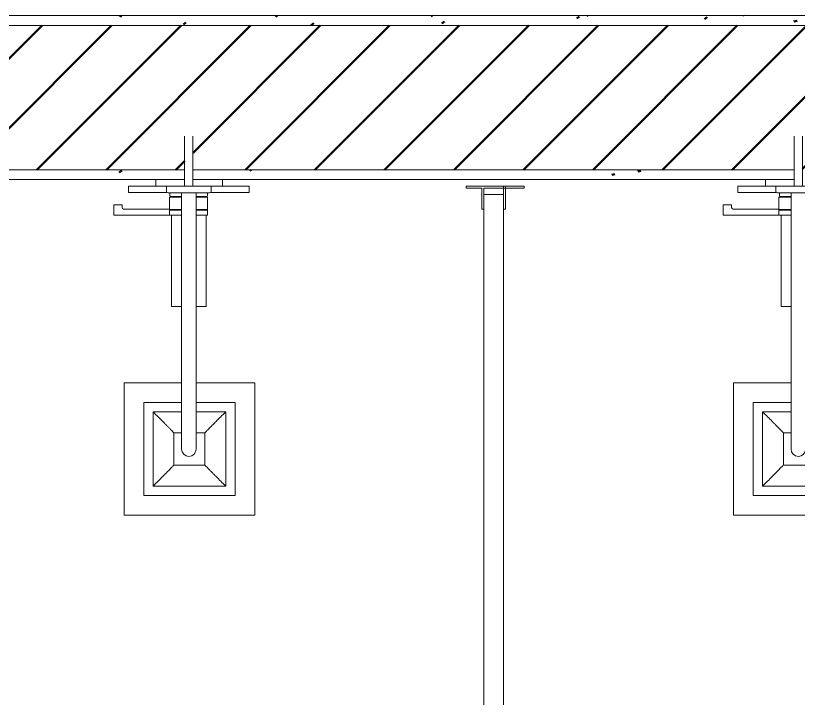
# Model space of a CAD drawing. Header units: millimetres. Extents: x -76261 to 649593, y -304265 to 60256.
# Drawn here: x 18236 to 19430, y -3121 to -2080 of the extents above; entities that cross this region are included whole.
import ezdxf

# ---------------------------------------------------------------- set-up
doc = ezdxf.new("R2010")
doc.units = ezdxf.units.MM
doc.header["$LTSCALE"] = 2000
doc.header["$MEASUREMENT"] = 0
doc.layers.get('0').update_dxf_attribs({"linetype": 'CONTINUOUS'})
for name, color, linetype, lineweight in [('A-GENM', 8, 'CONTINUOUS', 15), ('A-WALL', 8, 'CONTINUOUS', 15), ('A-WALL-PATT', 8, 'CONTINUOUS', 50), ('P-SANR-FIXT', 8, 'CONTINUOUS', 15), ('Q-SPCQ', 8, 'CONTINUOUS', 15)]:
    doc.layers.add(name, color=color, linetype=linetype, lineweight=lineweight)
pattern_1 = [(217.5, (19490, -2080.4), (4.7995, -146.824), [5.029, -110.795, 5.029, -124.511, -123.825]), (217.5, (19490, -2080.4), (4.7995, -146.824), [-245.364, 5.029, -118.796]), (187.5, (19490, -2080.4), (-134.857, -215.047), [5.029, -57.455, 5.029, -99.365, -40.005]), (187.5, (19490, -2080.4), (-134.857, -215.047), [-166.878, 5.029, -34.976]), (147.5, (19583.73, -2080.4), (-237.298, -0.4316), [5.029, -33.071, 5.029, -132.131, -179.07]), (147.5, (19583.73, -2080.4), (-237.298, -0.4316), [-175.26, 5.029, -174.041]), (137.5, (19583.73, -2080.4), (-229.067, -66.88), [5.029, -14.021, 5.029, -84.887, -102.87]), (137.5, (19583.73, -2080.4), (-229.067, -66.88), [-108.966, 5.029, -97.841])]

# ---------------------------------------------------------------- blocks, each defined once
blk = doc.blocks.new('Privacy-Screen - VACH TAM-10895393-1st  FLOOR PLAN')
at = {"layer": 'Q-SPCQ'}
for p, q in [((376.4, -679.7), (316.1, -679.7)), ((316.1, -679.7), (316.1, -682.8)), ((373.2, -679.7), (343.2, -679.7)), ((405, -679.7), (373.2, -679.7)), ((373.2, -679.7), (373.2, -682.9)), ((376.4, -714.5), (376.4, -679.7)), ((405, -682.9), (405, -679.7)), ((316.1, -682.8), (340.1, -682.8)), ((340.1, -682.8), (340.1, -714.5)), ((343.2, -692.4), (343.2, -682.9)), ((343.2, -682.9), (373.2, -682.9)), ((373.2, -692.4), (343.2, -692.4)), ((343.2, -692.4), (343.2, -1879.7)), ((373.2, -682.9), (405, -682.9)), ((373.2, -682.9), (373.2, -692.4)), ((373.2, -1879.7), (373.2, -692.4)), ((340.1, -714.5), (343.2, -714.5)), ((373.2, -714.5), (376.4, -714.5)), ((343.2, -1879.7), (373.2, -1879.7))]:
    blk.add_line(p, q, dxfattribs=at)
blk = doc.blocks.new('Shower_Fixture-Delta-T14486 - VÒI SEN-10671994-1st  FLOOR PLAN')
at = {"layer": 'A-GENM'}
for p, q in [((-69714.6, -44342), (-69714.6, -44351.6)), ((-69656.8, -44342), (-69714.6, -44342)), ((-69656.8, -44342), (-69656.8, -44349.7)), ((-69588.3, -44342), (-69656.8, -44342)), ((-69588.3, -44349.7), (-69588.3, -44342)), ((-69530.5, -44342), (-69588.3, -44342)), ((-69530.5, -44351.6), (-69530.5, -44342)), ((-69714.6, -44351.6), (-69656, -44351.6)), ((-69654.3, -44352.2), (-69633.6, -44352.2)), ((-69651.4, -44352.2), (-69651.4, -44356.1)), ((-69633.6, -44352.2), (-69611.4, -44352.2)), ((-69633.6, -44352.2), (-69633.6, -44671.9)), ((-69611.4, -44352.2), (-69590.8, -44352.2)), ((-69611.4, -44671.9), (-69611.4, -44352.2)), ((-69594.1, -44356.1), (-69594.1, -44352.2)), ((-69589.1, -44351.6), (-69530.5, -44351.6)), ((-69652.2, -44358.6), (-69652.2, -44376.8)), ((-69649.1, -44358.6), (-69652.2, -44358.6)), ((-69649.7, -44357.8), (-69648.8, -44357.8)), ((-69648.8, -44357.8), (-69649.1, -44358.6)), ((-69633.6, -44358.6), (-69649.1, -44358.6)), ((-69633.6, -44357.7), (-69648.9, -44357.7)), ((-69596.2, -44357.7), (-69611.4, -44357.7)), ((-69596.2, -44358.6), (-69611.4, -44358.6)), ((-69597.3, -44357.8), (-69595.8, -44357.8)), ((-69597, -44358.6), (-69597.3, -44357.8)), ((-69594, -44358.6), (-69597, -44358.6)), ((-69594, -44386.3), (-69594, -44358.6)), ((-69737.1, -44370.4), (-69737.1, -44386.3)), ((-69724.4, -44370.4), (-69737.1, -44370.4)), ((-69724.4, -44374.4), (-69724.4, -44370.4)), ((-69652.2, -44376.8), (-69722, -44376.8)), ((-69633.6, -44378.3), (-69652.4, -44378.3)), ((-69633.6, -44377.3), (-69652.2, -44377.3)), ((-69652.2, -44386.3), (-69652.2, -44377.3)), ((-69594, -44377.3), (-69611.4, -44377.3)), ((-69594, -44378.3), (-69611.4, -44378.3)), ((-69737.1, -44386.3), (-69633.6, -44386.3)), ((-69648.8, -44386.3), (-69648.8, -44525.3)), ((-69611.4, -44386.3), (-69594, -44386.3)), ((-69596, -44525.3), (-69596, -44386)), ((-69648.8, -44525.3), (-69633.6, -44525.3)), ((-69611.4, -44525.3), (-69596, -44525.3)), ((-69691.4, -44671.9), (-69691.4, -44813.5)), ((-69633.6, -44671.9), (-69691.4, -44671.9)), ((-69633.6, -44671.9), (-69633.6, -44742.8)), ((-69611.4, -44671.9), (-69611.4, -44742.8)), ((-69551.9, -44671.9), (-69611.4, -44671.9)), ((-69551.9, -44813.5), (-69551.9, -44671.9)), ((-69677.1, -44686.2), (-69633.6, -44686.2)), ((-69677.1, -44799.2), (-69677.1, -44686.2)), ((-69611.4, -44686.2), (-69566.2, -44686.2)), ((-69566.2, -44686.2), (-69566.2, -44799.2)), ((-69645.2, -44718.1), (-69633.6, -44718.1)), ((-69645.2, -44767.2), (-69645.2, -44718.1)), ((-69611.4, -44718.1), (-69598.2, -44718.1)), ((-69598.2, -44718.1), (-69598.2, -44767.2)), ((-69598.2, -44767.2), (-69645.2, -44767.2)), ((-69566.2, -44799.2), (-69677.1, -44799.2)), ((-69691.4, -44813.5), (-69551.9, -44813.5))]:
    blk.add_line(p, q, dxfattribs=at)
for centre, radius, start, end in [((-69654.3, -44349.7), 2.52, 180, 270), ((-69590.8, -44349.7), 2.52, 270, 0), ((-69649.7, -44356.1), 1.73, 180, 270), ((-69595.8, -44356.1), 1.73, 270, 0), ((-69722, -44374.4), 2.39, 180, 270), ((-69622.5, -44742.8), 11.1, 180, 0)]:
    blk.add_arc(centre, radius, start, end, dxfattribs=at)
for points, knots in [([(-69645.2, -44718.1), (-69646.5, -44716.8), (-69648.8, -44714.4), (-69652.6, -44710.6), (-69655.6, -44707.5), (-69658.9, -44704.2), (-69663.4, -44699.6), (-69669.4, -44693.6), (-69674.5, -44688.6), (-69677.1, -44686.2)], [0, 0, 0, 0, 0.2, 0.3, 0.4, 0.5, 0.6, 0.8, 1, 1, 1, 1]), ([(-69566.2, -44686.2), (-69571.5, -44691.1), (-69578.3, -44697.9), (-69584.9, -44704.6), (-69587.3, -44707.1), (-69588.9, -44708.7), (-69590.8, -44710.6), (-69592.9, -44712.8), (-69595.5, -44715.4), (-69597.2, -44717.2), (-69598.2, -44718.1)], [0, 0, 0, 0, 0.4, 0.55, 0.5875, 0.625, 0.7, 0.775, 0.85, 1, 1, 1, 1]), ([(-69677.1, -44799.2), (-69671.9, -44794.3), (-69665.1, -44787.4), (-69658.5, -44780.7), (-69656.1, -44778.3), (-69654.5, -44776.7), (-69652.6, -44774.8), (-69650.5, -44772.6), (-69647.9, -44769.9), (-69646.2, -44768.2), (-69645.2, -44767.2)], [0, 0, 0, 0, 0.4, 0.55, 0.5875, 0.625, 0.7, 0.775, 0.85, 1, 1, 1, 1]), ([(-69598.2, -44767.2), (-69596.8, -44768.5), (-69594.5, -44770.9), (-69590.8, -44774.8), (-69587.7, -44777.9), (-69584.5, -44781.2), (-69579.9, -44785.7), (-69573.9, -44791.8), (-69568.9, -44796.7), (-69566.2, -44799.2)], [0, 0, 0, 0, 0.2, 0.3, 0.4, 0.5, 0.6, 0.8, 1, 1, 1, 1])]:
    blk.add_open_spline(points, degree=3, knots=knots, dxfattribs=at)
at = {"layer": 'P-SANR-FIXT'}
for p, q in [((-69628.9, -44278.5), (-69628.9, -44342)), ((-69616.2, -44342), (-69616.2, -44278.5)), ((-69672.7, -44332), (-69672.7, -44342)), ((-69571.1, -44342), (-69571.1, -44332)), ((-69714.6, -44342), (-69714.6, -44351.6)), ((-69711.4, -44342), (-69656.8, -44342)), ((-69656.8, -44342), (-69656.8, -44349.7)), ((-69588.3, -44342), (-69656.8, -44342)), ((-69588.3, -44349.7), (-69588.3, -44342)), ((-69588.3, -44342), (-69533.6, -44342)), ((-69530.5, -44351.6), (-69530.5, -44342)), ((-69656, -44351.6), (-69711.4, -44351.6)), ((-69654.3, -44352.2), (-69590.8, -44352.2)), ((-69651.4, -44352.2), (-69651.4, -44356.1)), ((-69533.6, -44351.6), (-69589.1, -44351.6)), ((-69721.4, -44641.9), (-69721.4, -44843.5)), ((-69633.6, -44641.9), (-69721.4, -44641.9)), ((-69521.9, -44641.9), (-69611.4, -44641.9)), ((-69521.9, -44843.5), (-69521.9, -44641.9)), ((-69721.4, -44843.5), (-69521.9, -44843.5))]:
    blk.add_line(p, q, dxfattribs=at)
at = {"layer": 'P-SANR-FIXT', "flags": 128}
for points in [[(-69628.9, -44265.8), (-69628.9, -44265.8), (-69628.9, -44265.9), (-69628.9, -44265.9), (-69628.9, -44266), (-69628.9, -44266.1), (-69628.9, -44266.2), (-69628.9, -44266.3), (-69628.9, -44266.5), (-69628.9, -44266.6), (-69628.9, -44266.8), (-69628.9, -44267), (-69628.9, -44267.3), (-69628.9, -44267.5), (-69628.9, -44267.8), (-69628.9, -44268), (-69628.9, -44268.3), (-69628.9, -44268.6), (-69628.9, -44269), (-69628.9, -44269.3), (-69628.9, -44269.7), (-69628.9, -44270), (-69628.9, -44270.4), (-69628.9, -44270.8), (-69628.9, -44271.2), (-69628.9, -44271.6), (-69628.9, -44272.1), (-69628.9, -44272.5), (-69628.9, -44273), (-69628.9, -44273.4), (-69628.9, -44273.9), (-69628.9, -44274.4), (-69628.9, -44274.9), (-69628.9, -44275.3), (-69628.9, -44275.8), (-69628.9, -44276.3), (-69628.9, -44276.8), (-69628.9, -44277.3), (-69628.9, -44277.8), (-69628.9, -44278.3), (-69628.9, -44278.5)], [(-69616.2, -44278.5), (-69616.2, -44278), (-69616.2, -44277.5), (-69616.2, -44277), (-69616.2, -44276.5), (-69616.2, -44276), (-69616.2, -44275.5), (-69616.2, -44275), (-69616.2, -44274.5), (-69616.2, -44274), (-69616.2, -44273.6), (-69616.2, -44273.1), (-69616.2, -44272.6), (-69616.2, -44272.2), (-69616.2, -44271.8), (-69616.2, -44271.3), (-69616.2, -44270.9), (-69616.2, -44270.5), (-69616.2, -44270.1), (-69616.2, -44269.8), (-69616.2, -44269.4), (-69616.2, -44269.1), (-69616.2, -44268.7), (-69616.2, -44268.4), (-69616.2, -44268.1), (-69616.2, -44267.8), (-69616.2, -44267.6), (-69616.2, -44267.3), (-69616.2, -44267.1), (-69616.2, -44266.9), (-69616.2, -44266.7), (-69616.2, -44266.5), (-69616.2, -44266.4), (-69616.2, -44266.2), (-69616.2, -44266.1), (-69616.2, -44266), (-69616.2, -44265.9), (-69616.2, -44265.9), (-69616.2, -44265.9), (-69616.2, -44265.8)], [(-69649.7, -44357.8), (-69649.8, -44357.8), (-69649.9, -44357.8), (-69649.9, -44357.8), (-69650, -44357.8), (-69650.1, -44357.7), (-69650.1, -44357.7), (-69650.2, -44357.7), (-69650.3, -44357.7), (-69650.3, -44357.7), (-69650.4, -44357.6), (-69650.5, -44357.6), (-69650.5, -44357.6), (-69650.6, -44357.6), (-69650.6, -44357.5), (-69650.7, -44357.5), (-69650.8, -44357.4), (-69650.8, -44357.4), (-69650.9, -44357.4), (-69650.9, -44357.3), (-69651, -44357.3), (-69651, -44357.2), (-69651, -44357.2), (-69651.1, -44357.1), (-69651.1, -44357.1), (-69651.2, -44357), (-69651.2, -44357), (-69651.2, -44356.9), (-69651.3, -44356.8), (-69651.3, -44356.8), (-69651.3, -44356.7), (-69651.3, -44356.6), (-69651.4, -44356.6), (-69651.4, -44356.5), (-69651.4, -44356.5), (-69651.4, -44356.4), (-69651.4, -44356.3), (-69651.4, -44356.3), (-69651.4, -44356.2), (-69651.4, -44356.1), (-69651.4, -44356.1)], [(-69649.4, -44357.8), (-69649.5, -44357.8), (-69649.6, -44357.8), (-69649.7, -44357.8), (-69649.7, -44357.8)], [(-69649.7, -44357.8), (-69649.7, -44357.8), (-69649.7, -44357.8), (-69649.6, -44357.8), (-69649.4, -44357.8)], [(-69594.5, -44357.2), (-69594.6, -44357.3), (-69594.6, -44357.3), (-69594.6, -44357.4), (-69594.7, -44357.4), (-69594.8, -44357.4), (-69594.8, -44357.5), (-69594.9, -44357.5), (-69594.9, -44357.6), (-69595, -44357.6), (-69595, -44357.6), (-69595.1, -44357.6), (-69595.2, -44357.7), (-69595.2, -44357.7), (-69595.3, -44357.7), (-69595.4, -44357.7), (-69595.4, -44357.7), (-69595.5, -44357.8), (-69595.5, -44357.8)]]:
    blk.add_lwpolyline(points, dxfattribs=at)
at = {"layer": 'P-SANR-FIXT'}
blk.add_arc((-69722, -44374.4), 2.39, 180, 270, dxfattribs=at)
for points in [[(-69656.8, -44349.7), (-69656.8, -44349.9), (-69656.8, -44350.2), (-69656.7, -44350.4)], [(-69588.3, -44350.4), (-69588.3, -44350.2), (-69588.3, -44349.9), (-69588.3, -44349.7)]]:
    blk.add_open_spline(points, degree=3, dxfattribs=at)
blk = doc.blocks.new('Xrexf_Office')
at = {"layer": 'A-WALL-PATT'}
h = blk.add_hatch(dxfattribs=at)
h.set_pattern_fill('FP_19', color=256, angle=-322.5, style=0, pattern_type=2)
h.set_pattern_definition(pattern_1)
h.paths.add_polyline_path([(22030, -2095.4), (22030, -2080.4), (16950, -2080.4), (16950, -2095.4), (22015, -2095.4)], flags=0)
h = blk.add_hatch(dxfattribs=at)
h.set_pattern_fill('FP_20', color=256, style=0, pattern_type=2)
h.set_pattern_definition([(45, (87192.53, 42001.635), (-53.03301, 53.03301), [])])
h.paths.add_polyline_path([(17564.5, -2276.8), (17574.5, -2275.8), (17570, -2271.1), (17564.6, -2276.7)], flags=0)
h.paths.add_polyline_path([(18494.5, -2276.8), (18504.5, -2275.8), (18500, -2271.1), (18495.5, -2275.8)], flags=0)
h.paths.add_polyline_path([(19424.5, -2276.8), (19434.5, -2275.8), (19430, -2271.1), (19425.5, -2275.8)], flags=0)
h.paths.add_polyline_path([(22015, -2315.4), (22015, -2095.4), (16965, -2095.4), (16965, -2315.4), (17563.7, -2315.4), (17564.6, -2261), (17575.5, -2261), (17575.9, -2271.1), (17576.4, -2276.8), (17576.4, -2315.4), (18493.7, -2315.4), (18494.5, -2261), (18505.5, -2261), (18505.9, -2271.1), (18506.4, -2276.8), (18506.4, -2315.4), (19423.7, -2315.4), (19424.5, -2261), (19435.5, -2261), (19435.9, -2271.1), (19436.4, -2276.8), (19436.4, -2315.4), (21795, -2315.4)], flags=0)
h = blk.add_hatch(dxfattribs=at)
h.set_pattern_fill('FP_19', color=256, angle=-322.5, style=0, pattern_type=2)
h.set_pattern_definition(pattern_1)
h.paths.add_polyline_path([(17075, -2330.4), (17563.7, -2328.9), (17563.7, -2315.4), (17075, -2315.4)], flags=0)
h.paths.add_polyline_path([(21780, -2330.4), (21795, -2330.4), (21795, -2315.4), (19436.4, -2315.4), (19436.4, -2330.4), (20986.7, -2330.4)], flags=0)
h.paths.add_polyline_path([(17576.4, -2330.4), (18493.7, -2330.4), (18493.7, -2315.4), (17576.4, -2315.4), (17576.4, -2328.8)], flags=0)
h.paths.add_polyline_path([(18506.4, -2330.4), (19423.7, -2330.4), (19423.7, -2315.4), (18506.4, -2315.4), (18506.4, -2325.9)], flags=0)
at = {"layer": 'A-WALL'}
for p, q in [((22030, -2080.4), (16950, -2080.4)), ((22015, -2095.4), (16965, -2095.4)), ((18494.1, -2315.4), (17575.9, -2315.4)), ((19424.1, -2315.4), (18505.9, -2315.4)), ((17576, -2330.4), (18494, -2330.4)), ((18506, -2330.4), (19424, -2330.4))]:
    blk.add_line(p, q, dxfattribs=at)
at = {"layer": 'P-SANR-FIXT'}
for p in [(88122.5, 42001.6), (89052.5, 42001.6)]:
    blk.add_blockref('Shower_Fixture-Delta-T14486 - VÒI SEN-10671994-1st  FLOOR PLAN', p, dxfattribs=at)
at = {"layer": 'Q-SPCQ'}
blk.add_blockref('Privacy-Screen - VACH TAM-10895393-1st  FLOOR PLAN', (18606.8, -1660.7), dxfattribs=at)

msp = doc.modelspace()

# ---------------------------------------------------------------- block references
at = {"linetype": 'ByBlock'}
msp.add_blockref('Xrexf_Office', (0, 0), dxfattribs=at)

doc.saveas('drawing.dxf')
